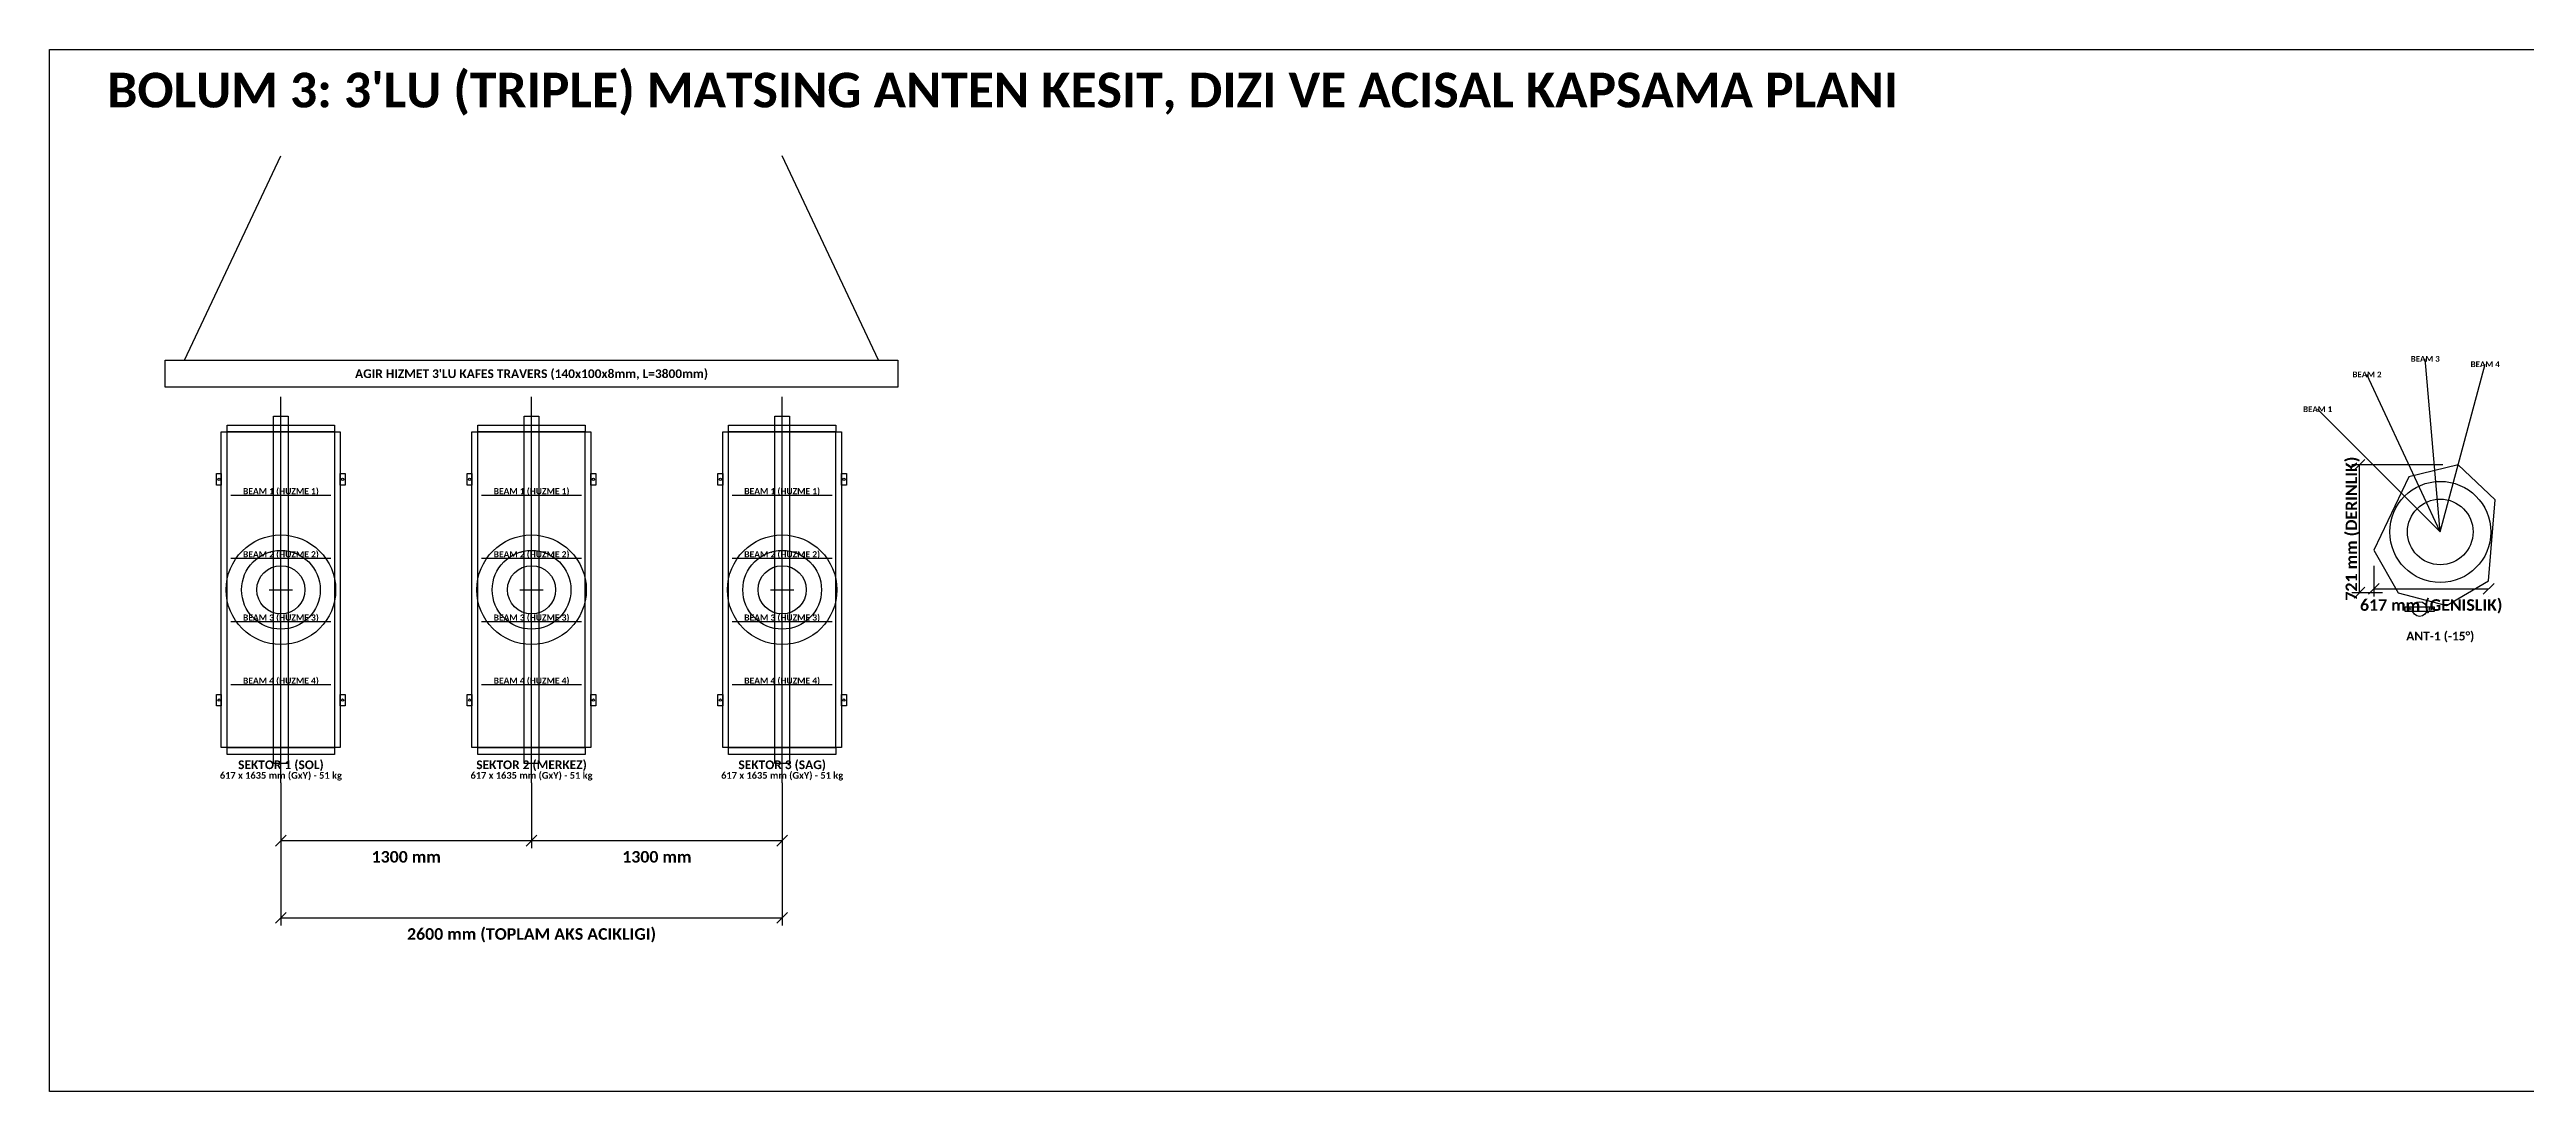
# Model space of a CAD drawing. Header units: metres. Extents: x -21.5 to 32.7, y -2.6 to 19.8.
# Drawn here: x -9.5 to 3.35, y 5.9 to 11.3 of the extents above; entities that cross this region are included whole.
import ezdxf
from ezdxf.enums import TextEntityAlignment as Align

# ---------------------------------------------------------------- set-up
doc = ezdxf.new("R2010")
doc.units = ezdxf.units.M
for name, color, linetype in [('CELIK_KIRIS_KOLON', 9, 'CONTINUOUS'), ('EKP_MATSING_ANTEN', 2, 'CONTINUOUS'), ('METIN_BILGI', 7, 'CONTINUOUS'), ('MONTAJ_BORULARI', 2, 'CONTINUOUS'), ('OLCULER', 1, 'CONTINUOUS')]:
    doc.layers.add(name, color=color, linetype=linetype)
doc.styles.get("Standard").update_dxf_attribs({"font": 'calibrib.ttf'})

msp = doc.modelspace()

# ---------------------------------------------------------------- linework, layer by layer
at = {"layer": 'CELIK_KIRIS_KOLON'}
for p, q in [((-8.8, 9.69), (-8.3, 10.75)), ((-5.2, 9.69), (-5.7, 10.75))]:
    msp.add_line(p, q, dxfattribs=at)
for points in [[(-8.9, 9.55), (-8.9, 9.69), (-5.1, 9.69), (-5.1, 9.55)], [(-8.578, 9.318), (-8.578, 9.353), (-8.022, 9.353), (-8.022, 9.318)], [(-7.278, 9.318), (-7.278, 9.353), (-6.722, 9.353), (-6.722, 9.318)], [(-5.978, 9.318), (-5.978, 9.353), (-5.422, 9.353), (-5.422, 9.318)], [(-8.634, 9.042), (-8.634, 9.102), (-8.609, 9.102), (-8.609, 9.042)], [(-7.992, 9.042), (-7.992, 9.102), (-7.966, 9.102), (-7.966, 9.042)], [(-7.334, 9.042), (-7.334, 9.102), (-7.309, 9.102), (-7.309, 9.042)], [(-6.692, 9.042), (-6.692, 9.102), (-6.666, 9.102), (-6.666, 9.042)], [(-6.034, 9.042), (-6.034, 9.102), (-6.008, 9.102), (-6.008, 9.042)], [(-5.392, 9.042), (-5.392, 9.102), (-5.367, 9.102), (-5.367, 9.042)], [(2.718, 8.388), (2.718, 8.412), (2.868, 8.412), (2.868, 8.388)], [(-8.634, 7.898), (-8.634, 7.958), (-8.609, 7.958), (-8.609, 7.898)], [(-7.992, 7.898), (-7.992, 7.958), (-7.966, 7.958), (-7.966, 7.898)], [(-7.334, 7.898), (-7.334, 7.958), (-7.309, 7.958), (-7.309, 7.898)], [(-6.692, 7.898), (-6.692, 7.958), (-6.666, 7.958), (-6.666, 7.898)], [(-6.034, 7.898), (-6.034, 7.958), (-6.008, 7.958), (-6.008, 7.898)], [(-5.392, 7.898), (-5.392, 7.958), (-5.367, 7.958), (-5.367, 7.898)], [(-8.578, 7.647), (-8.578, 7.683), (-8.022, 7.683), (-8.022, 7.647)], [(-7.278, 7.647), (-7.278, 7.683), (-6.722, 7.683), (-6.722, 7.647)], [(-5.978, 7.647), (-5.978, 7.683), (-5.422, 7.683), (-5.422, 7.647)]]:
    msp.add_lwpolyline(points, close=True, dxfattribs=at)
for centre in [(-8.621, 9.072), (-7.98, 9.072), (-7.321, 9.072), (-6.679, 9.072), (-6.02, 9.072), (-5.38, 9.072), (2.738, 8.4), (2.848, 8.4), (-8.621, 7.928), (-7.98, 7.928), (-7.321, 7.928), (-6.679, 7.928), (-6.02, 7.928), (-5.38, 7.928)]:
    msp.add_circle(centre, 0.006, dxfattribs=at)
at = {"layer": 'EKP_MATSING_ANTEN'}
for p, q in [((-8.579, 7.683), (-8.579, 9.318)), ((-8.021, 7.683), (-8.021, 9.318)), ((-7.279, 7.683), (-7.279, 9.318)), ((-6.721, 7.683), (-6.721, 9.318)), ((-5.978, 7.683), (-5.978, 9.318)), ((-5.422, 7.683), (-5.422, 9.318)), ((2.993, 9.148), (2.737, 9.086)), ((3.184, 8.966), (2.993, 9.148)), ((2.737, 9.086), (2.555, 8.705)), ((-8.559, 8.991), (-8.041, 8.991)), ((-7.259, 8.991), (-6.741, 8.991)), ((-5.959, 8.991), (-5.441, 8.991)), ((3.151, 8.546), (3.184, 8.966)), ((-8.559, 8.664), (-8.041, 8.664)), ((-7.259, 8.664), (-6.741, 8.664)), ((-5.959, 8.664), (-5.441, 8.664)), ((2.555, 8.705), (2.681, 8.485)), ((2.681, 8.485), (2.932, 8.418)), ((2.932, 8.418), (3.151, 8.546)), ((-8.559, 8.336), (-8.041, 8.336)), ((-7.259, 8.336), (-6.741, 8.336)), ((-5.959, 8.336), (-5.441, 8.336)), ((-8.559, 8.009), (-8.041, 8.009)), ((-7.259, 8.009), (-6.741, 8.009)), ((-5.959, 8.009), (-5.441, 8.009))]:
    msp.add_line(p, q, dxfattribs=at)
for points in [[(-8.609, 7.683), (-8.609, 9.318), (-7.992, 9.318), (-7.992, 7.683)], [(-7.309, 7.683), (-7.309, 9.318), (-6.692, 9.318), (-6.692, 7.683)], [(-6.008, 7.683), (-6.008, 9.318), (-5.392, 9.318), (-5.392, 7.683)]]:
    msp.add_lwpolyline(points, close=True, dxfattribs=at)
for centre, radius in [((2.9, 8.8), 0.262), ((2.9, 8.8), 0.17), ((-8.3, 8.5), 0.284), ((-7, 8.5), 0.284), ((-5.7, 8.5), 0.284), ((-8.3, 8.5), 0.204), ((-8.3, 8.5), 0.125), ((-7, 8.5), 0.204), ((-7, 8.5), 0.125), ((-5.7, 8.5), 0.204), ((-5.7, 8.5), 0.125)]:
    msp.add_circle(centre, radius, dxfattribs=at)
at = {"layer": 'METIN_BILGI'}
for p, q in [((-8.36, 8.5), (-8.24, 8.5)), ((-8.3, 8.44), (-8.3, 8.56)), ((-7.06, 8.5), (-6.94, 8.5)), ((-7, 8.44), (-7, 8.56)), ((-5.76, 8.5), (-5.64, 8.5)), ((-5.7, 8.44), (-5.7, 8.56))]:
    msp.add_line(p, q, dxfattribs=at)
msp.add_lwpolyline([(-9.5, 5.9), (-9.5, 11.3), (9, 11.3), (9, 5.9)], close=True, dxfattribs=at)
at = {"layer": 'MONTAJ_BORULARI'}
for p, q in [((-8.3, 7.5), (-8.3, 9.5)), ((-7, 7.5), (-7, 9.5)), ((-5.7, 7.5), (-5.7, 9.5))]:
    msp.add_line(p, q, dxfattribs=at)
for points in [[(-8.338, 7.6), (-8.338, 9.4), (-8.262, 9.4), (-8.262, 7.6)], [(-7.038, 7.6), (-7.038, 9.4), (-6.962, 9.4), (-6.962, 7.6)], [(-5.738, 7.6), (-5.738, 9.4), (-5.662, 9.4), (-5.662, 7.6)]]:
    msp.add_lwpolyline(points, close=True, dxfattribs=at)
msp.add_circle((2.793, 8.4), 0.0381, dxfattribs=at)
at = {"layer": 'OLCULER'}
for p, q in [((2.9, 8.8), (2.822, 9.697)), ((2.9, 8.8), (3.133, 9.669)), ((2.9, 8.8), (2.52, 9.616)), ((2.9, 8.8), (2.264, 9.436)), ((2.913, 9.148), (2.441, 9.148)), ((2.453, 9.12), (2.509, 9.176)), ((2.481, 8.485), (2.481, 9.148)), ((2.555, 8.625), (2.555, 8.465)), ((2.601, 8.485), (2.441, 8.485)), ((2.453, 8.457), (2.509, 8.513)), ((2.527, 8.477), (2.583, 8.533)), ((2.555, 8.505), (3.151, 8.505)), ((3.123, 8.477), (3.179, 8.533)), ((3.151, 8.466), (3.151, 8.465)), ((-8.3, 7.5), (-8.3, 7.16)), ((-8.3, 7.5), (-8.3, 6.76)), ((-7, 7.5), (-7, 7.16)), ((-7, 7.5), (-7, 7.16)), ((-5.7, 7.5), (-5.7, 7.16)), ((-5.7, 7.5), (-5.7, 6.76)), ((-8.328, 7.172), (-8.272, 7.228)), ((-8.3, 7.2), (-7, 7.2)), ((-7.028, 7.172), (-6.972, 7.228)), ((-7.028, 7.172), (-6.972, 7.228)), ((-7, 7.2), (-5.7, 7.2)), ((-5.728, 7.172), (-5.672, 7.228)), ((-8.328, 6.772), (-8.272, 6.828)), ((-5.728, 6.772), (-5.672, 6.828)), ((-8.3, 6.8), (-5.7, 6.8))]:
    msp.add_line(p, q, dxfattribs=at)

# ---------------------------------------------------------------- texts
at = {"layer": 'CELIK_KIRIS_KOLON'}
msp.add_text("AGIR HIZMET 3'LU KAFES TRAVERS (140x100x8mm, L=3800mm)", height=0.045, dxfattribs=at).set_placement((-7, 9.62), align=Align.MIDDLE_CENTER)
at = {"layer": 'EKP_MATSING_ANTEN'}
for s, p in [('BEAM 1 (HUZME 1)', (-8.3, 9.011)), ('BEAM 1 (HUZME 1)', (-7, 9.011)), ('BEAM 1 (HUZME 1)', (-5.7, 9.011)), ('BEAM 2 (HUZME 2)', (-8.3, 8.684)), ('BEAM 2 (HUZME 2)', (-7, 8.684)), ('BEAM 2 (HUZME 2)', (-5.7, 8.684)), ('BEAM 3 (HUZME 3)', (-8.3, 8.356)), ('BEAM 3 (HUZME 3)', (-7, 8.356)), ('BEAM 3 (HUZME 3)', (-5.7, 8.356)), ('BEAM 4 (HUZME 4)', (-8.3, 8.029)), ('BEAM 4 (HUZME 4)', (-7, 8.029)), ('BEAM 4 (HUZME 4)', (-5.7, 8.029))]:
    msp.add_text(s, height=0.032, dxfattribs=at).set_placement(p, align=Align.MIDDLE_CENTER)
at = {"layer": 'METIN_BILGI'}
msp.add_text("BOLUM 3: 3'LU (TRIPLE) MATSING ANTEN KESIT, DIZI VE ACISAL KAPSAMA PLANI", height=0.18, dxfattribs=at).set_placement((-9.2, 11))
for s, height, p in [('ANT-1 (-15°)', 0.045, (2.9, 8.26)), ('SEKTOR 1 (SOL)', 0.045, (-8.3, 7.593)), ('SEKTOR 2 (MERKEZ)', 0.045, (-7, 7.593)), ('SEKTOR 3 (SAG)', 0.045, (-5.7, 7.593)), ('617 x 1635 mm (GxY) - 51 kg', 0.035, (-8.3, 7.538)), ('617 x 1635 mm (GxY) - 51 kg', 0.035, (-7, 7.538)), ('617 x 1635 mm (GxY) - 51 kg', 0.035, (-5.7, 7.538))]:
    msp.add_text(s, height=height, dxfattribs=at).set_placement(p, align=Align.MIDDLE_CENTER)
at = {"layer": 'OLCULER'}
for s, height, p in [('BEAM 3', 0.03, (2.822, 9.697)), ('BEAM 4', 0.03, (3.133, 9.669)), ('BEAM 2', 0.03, (2.52, 9.616)), ('BEAM 1', 0.03, (2.264, 9.436)), ('617 mm (GENISLIK)', 0.06, (2.853, 8.421)), ('1300 mm', 0.06, (-7.65, 7.116)), ('1300 mm', 0.06, (-6.35, 7.116)), ('2600 mm (TOPLAM AKS ACIKLIGI)', 0.06, (-7, 6.716))]:
    msp.add_text(s, height=height, dxfattribs=at).set_placement(p, align=Align.MIDDLE_CENTER)
msp.add_text('721 mm (DERINLIK)', height=0.06, rotation=90, dxfattribs=at).set_placement((2.439, 8.817), align=Align.MIDDLE_CENTER)

doc.saveas('drawing.dxf')
